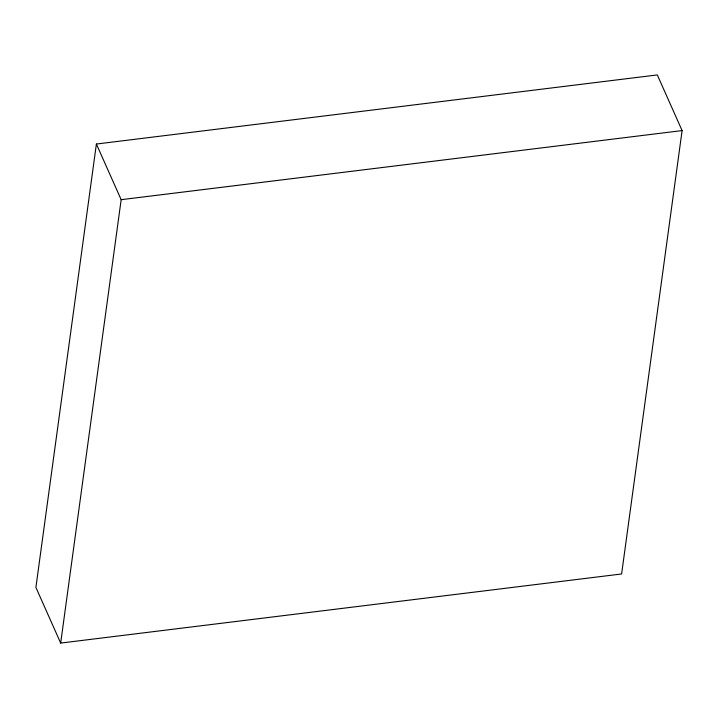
<?xml version="1.0" encoding="UTF-8"?>
<svg xmlns="http://www.w3.org/2000/svg" width="718" height="718" viewBox="0 0 718 718"><rect width="100%" height="100%" fill="white"/><g stroke="black" fill="none" stroke-linecap="round" stroke-linejoin="round"><path stroke-width="1.08" d="M96.383 144.031L35.9 587.414L60.68 643.068L621.617 573.969L682.1 130.586L657.32 74.932L96.383 144.031L121.162 199.685L60.68 643.068M121.162 199.685L682.1 130.586"/></g></svg>
